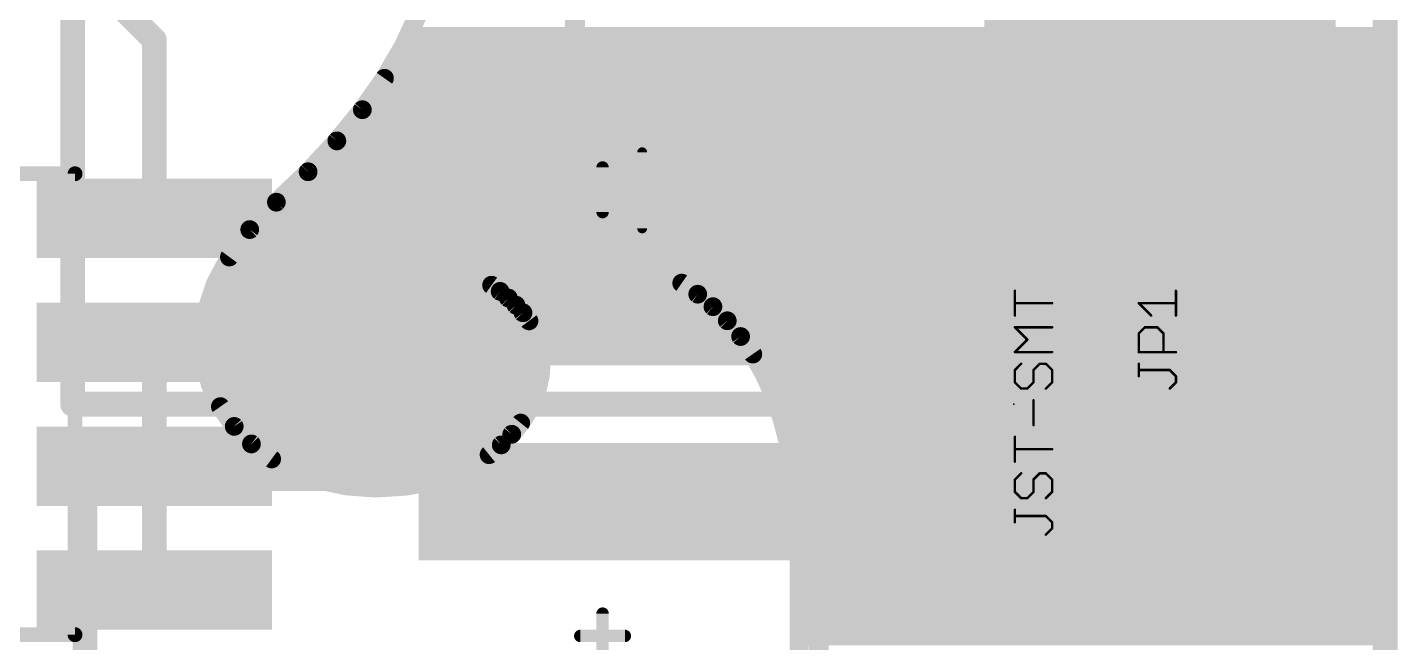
# Model space of a CAD drawing. Extents: x -74 to 33, y -13 to 31.
# Drawn here: x 7.66 to 21.72, y 12.8 to 19.1 of the extents above; entities that cross this region are included whole.
import ezdxf

# ---------------------------------------------------------------- set-up
doc = ezdxf.new("R2010")
doc.units = 0
for name, color, linetype in [('1', 12, 'CONTINUOUS'), ('16', 132, 'CONTINUOUS'), ('20', 53, 'CONTINUOUS'), ('21', 53, 'CONTINUOUS'), ('23', 53, 'CONTINUOUS'), ('25', 253, 'CONTINUOUS'), ('27', 253, 'CONTINUOUS'), ('29', 253, 'CONTINUOUS'), ('31', 253, 'CONTINUOUS'), ('42', 132, 'CONTINUOUS'), ('51', 53, 'CONTINUOUS')]:
    doc.layers.add(name, color=color, linetype=linetype)

# ---------------------------------------------------------------- blocks, each defined once
blk = doc.blocks.new('RECT')
blk.add_solid([(-0.5, -0.5), (0.5, -0.5), (-0.5, 0.5), (0.5, 0.5)])

msp = doc.modelspace()

# ---------------------------------------------------------------- linework, layer by layer
at = {"layer": '1', "const_width": 0.254}
for points in [[(8.128, 30.48), (8.128, 15.24)], [(21.59, 15.24), (21.59, 30.48)], [(8.27, 19.67), (8.9662, 18.9738)], [(8.9662, 17.145), (8.9662, 18.9738)], [(8.9662, 15.875), (8.9662, 14.605)], [(8.128, 15.24), (21.59, 15.24)], [(8.9662, 14.605), (8.9662, 13.335)], [(8.255, 14.478), (8.255, 11.684)], [(21.59, 14.478), (8.255, 14.478)], [(21.59, 0), (21.59, 14.478)]]:
    msp.add_lwpolyline(points, dxfattribs=at)
at = {"layer": '1', "const_width": 0.127}
for points in [[(9.0297, 18.9738, 1), (8.9027, 18.9738)], [(8.9213, 18.9289, 1), (9.0111, 19.0187)], [(8.9027, 17.145, 1), (9.0297, 17.145)], [(9.0297, 15.875, 1), (8.9027, 15.875)], [(8.128, 15.3035, 1), (8.128, 15.1765)], [(21.59, 15.1765, 1), (21.59, 15.3035)], [(8.0645, 15.24, 1), (8.1915, 15.24)], [(21.5265, 15.24, 1), (21.6535, 15.24)], [(9.0297, 14.605, 1), (8.9027, 14.605)], [(8.9027, 14.605, 1), (9.0297, 14.605)], [(8.3185, 14.478, 1), (8.1915, 14.478)], [(8.255, 14.5415, 1), (8.255, 14.4145)], [(21.6535, 14.478, 1), (21.5265, 14.478)], [(21.59, 14.4145, 1), (21.59, 14.5415)], [(8.9027, 13.335, 1), (9.0297, 13.335)]]:
    msp.add_lwpolyline(points, format="xyb", dxfattribs=at)
at = {"layer": '16', "const_width": 0.192}
msp.add_lwpolyline([(21.59, 30.48), (21.59, 0)], dxfattribs=at)
at = {"layer": '20', "const_width": 0.254}
msp.add_lwpolyline([(21.59, 29.21), (21.59, 1.27)], dxfattribs=at)
at = {"layer": '21'}
for points, const_width in [([(13.28, 19.24), (13.28, 18.44)], 0.2032), ([(13.28, 18.44), (15.78, 18.44)], 0.2032), ([(15.78, 18.44), (15.78, 17.24)], 0.2032), ([(13.5633, 17.2085), (13.5633, 17.6661)], 0.127), ([(8.153, 17.602), (4.547, 17.602)], 0.1524), ([(20.78, 13.24), (20.78, 17.24)], 0.2032), ([(15.78, 13.24), (15.78, 12.04)], 0.2032), ([(13.5633, 12.6365), (13.5633, 13.0941)], 0.127), ([(4.547, 12.878), (8.153, 12.878)], 0.1524), ([(13.3345, 12.8653), (13.7921, 12.8653)], 0.127)]:
    msp.add_lwpolyline(points, dxfattribs=dict(at, const_width=const_width))
for points, const_width in [([(13.28, 18.4908, 1), (13.28, 18.3892)], 0.1016), ([(13.2292, 18.44, 1), (13.3308, 18.44)], 0.1016), ([(15.8308, 18.44, 1), (15.7292, 18.44)], 0.1016), ([(15.78, 18.3892, 1), (15.78, 18.4908)], 0.1016), ([(13.5951, 17.6661, 1), (13.5316, 17.6661)], 0.0635), ([(8.153, 17.5639, 1), (8.153, 17.6401)], 0.0762), ([(15.7292, 17.24, 1), (15.8308, 17.24)], 0.1016), ([(20.8308, 17.24, 1), (20.7292, 17.24)], 0.1016), ([(13.5316, 17.2085, 1), (13.5951, 17.2085)], 0.0635), ([(15.8308, 13.24, 1), (15.7292, 13.24)], 0.1016), ([(20.7292, 13.24, 1), (20.8308, 13.24)], 0.1016), ([(13.5951, 13.0941, 1), (13.5316, 13.0941)], 0.0635), ([(8.153, 12.8399, 1), (8.153, 12.9161)], 0.0762), ([(13.3345, 12.897, 1), (13.3345, 12.8335)], 0.0635), ([(13.7921, 12.8335, 1), (13.7921, 12.897)], 0.0635)]:
    msp.add_lwpolyline(points, format="xyb", dxfattribs=dict(at, const_width=const_width))
at = {"layer": '23'}
msp.add_point((17.78, 15.24), dxfattribs=at)
at = {"layer": '25', "const_width": 0.0127}
for points in [[(19.4501, 16.4027, 1), (19.4373, 16.4027)], [(19.0669, 16.2801, 1), (19.0579, 16.2711)], [(19.0624, 16.2819, 1), (19.0624, 16.2692)], [(19.4437, 16.2692, 1), (19.4437, 16.2819)], [(19.1259, 16.0349, 1), (19.1259, 16.0221)], [(19.1304, 16.024, 1), (19.1214, 16.033)], [(19.185, 16.144, 1), (19.194, 16.153)], [(19.2575, 16.033, 1), (19.2485, 16.024)], [(19.253, 16.0221, 1), (19.253, 16.0349)], [(19.4373, 16.1485, 1), (19.4501, 16.1485)], [(19.0687, 15.9649, 1), (19.056, 15.9649)], [(19.0579, 15.9694, 1), (19.0669, 15.9605)], [(19.3229, 15.9649, 1), (19.3102, 15.9649)], [(19.3121, 15.9605, 1), (19.3211, 15.9694)], [(19.0624, 15.7806, 1), (19.0624, 15.7679)], [(19.056, 15.7743, 1), (19.0687, 15.7743)], [(19.3102, 15.7743, 1), (19.3229, 15.7743)], [(19.4437, 15.7679, 1), (19.4437, 15.7806)], [(19.0687, 15.6543, 1), (19.056, 15.6543)], [(19.0624, 15.5971, 1), (19.0624, 15.5844)], [(19.3846, 15.5952, 1), (19.3757, 15.5863)], [(19.3801, 15.5844, 1), (19.3801, 15.5971)], [(19.056, 15.5272, 1), (19.0687, 15.5272)], [(19.4501, 15.5272, 1), (19.4373, 15.5272)], [(19.4373, 15.4636, 1), (19.4501, 15.4636)], [(19.4392, 15.5227, 1), (19.4482, 15.5317)], [(19.4482, 15.4591, 1), (19.4392, 15.4681)], [(19.3757, 15.4046, 1), (19.3846, 15.3956)]]:
    msp.add_lwpolyline(points, format="xyb", dxfattribs=at)
at = {"layer": '25', "const_width": 0.0254}
for points in [[(19.4437, 16.1485), (19.4437, 16.4027)], [(19.1895, 16.1485), (19.0624, 16.2756)], [(19.0624, 16.2756), (19.4437, 16.2756)], [(19.0624, 15.9649), (19.1259, 16.0285)], [(19.1259, 16.0285), (19.253, 16.0285)], [(19.253, 16.0285), (19.3166, 15.9649)], [(19.0624, 15.7743), (19.0624, 15.9649)], [(19.3166, 15.9649), (19.3166, 15.7743)], [(19.4437, 15.7743), (19.0624, 15.7743)], [(19.0624, 15.5272), (19.0624, 15.6543)], [(19.3801, 15.5907), (19.0624, 15.5907)], [(19.4437, 15.5272), (19.3801, 15.5907)], [(19.3801, 15.4001), (19.4437, 15.4636)], [(19.4437, 15.4636), (19.4437, 15.5272)]]:
    msp.add_lwpolyline(points, dxfattribs=at)
at = {"layer": '27', "const_width": 0.0254}
for points in [[(17.7924, 16.1485), (17.7924, 16.4027)], [(18.1737, 16.2756), (17.7924, 16.2756)], [(17.9195, 15.9014), (17.7924, 16.0285)], [(17.7924, 16.0285), (18.1737, 16.0285)], [(17.7924, 15.7743), (17.9195, 15.9014)], [(18.1737, 15.7743), (17.7924, 15.7743)], [(17.8559, 15.6543), (17.7924, 15.5907)], [(17.7924, 15.5907), (17.7924, 15.4636)], [(17.983, 15.5907), (18.0466, 15.6543)], [(17.983, 15.4636), (17.983, 15.5907)], [(18.0466, 15.6543), (18.1101, 15.6543)], [(18.1101, 15.6543), (18.1737, 15.5907)], [(18.1737, 15.5907), (18.1737, 15.4636)], [(17.7924, 15.4636), (17.8559, 15.4001)], [(17.9195, 15.4001), (17.983, 15.4636)], [(18.1737, 15.4636), (18.1101, 15.4001)], [(17.8559, 15.4001), (17.9195, 15.4001)], [(17.983, 15.0259), (17.983, 15.2801)], [(17.7924, 14.6517), (17.7924, 14.9059)], [(18.1737, 14.7788), (17.7924, 14.7788)], [(17.8559, 14.5317), (17.7924, 14.4681)], [(17.7924, 14.4681), (17.7924, 14.341)], [(17.983, 14.4681), (18.0466, 14.5317)], [(17.983, 14.341), (17.983, 14.4681)], [(18.0466, 14.5317), (18.1101, 14.5317)], [(18.1101, 14.5317), (18.1737, 14.4681)], [(18.1737, 14.4681), (18.1737, 14.341)], [(17.7924, 14.341), (17.8559, 14.2775)], [(17.9195, 14.2775), (17.983, 14.341)], [(18.1737, 14.341), (18.1101, 14.2775)], [(17.8559, 14.2775), (17.9195, 14.2775)], [(17.7924, 14.0304), (17.7924, 14.1575)], [(18.1101, 14.0939), (17.7924, 14.0939)], [(18.1737, 14.0304), (18.1101, 14.0939)], [(18.1101, 13.9032), (18.1737, 13.9668)], [(18.1737, 13.9668), (18.1737, 14.0304)]]:
    msp.add_lwpolyline(points, dxfattribs=at)
at = {"layer": '27', "const_width": 0.0127}
for points in [[(17.7987, 16.4027, 1), (17.786, 16.4027)], [(17.7924, 16.2819, 1), (17.7924, 16.2692)], [(18.1737, 16.2692, 1), (18.1737, 16.2819)], [(17.786, 16.1485, 1), (17.7987, 16.1485)], [(17.7969, 16.033, 1), (17.7879, 16.024)], [(17.7924, 16.0348, 1), (17.7924, 16.0221)], [(18.1737, 16.0221, 1), (18.1737, 16.0348)], [(17.924, 15.8969, 1), (17.915, 15.9059)], [(17.915, 15.8969, 1), (17.924, 15.9059)], [(17.7924, 15.7806, 1), (17.7924, 15.7679)], [(17.7879, 15.7788, 1), (17.7969, 15.7698)], [(18.1737, 15.7679, 1), (18.1737, 15.7806)], [(17.7987, 15.5907, 1), (17.786, 15.5907)], [(17.7879, 15.5952, 1), (17.7969, 15.5862)], [(17.8604, 15.6498, 1), (17.8514, 15.6588)], [(17.9894, 15.5907, 1), (17.9767, 15.5907)], [(17.9785, 15.5952, 1), (17.9875, 15.5862)], [(18.0466, 15.6606, 1), (18.0466, 15.6479)], [(18.0511, 15.6498, 1), (18.0421, 15.6588)], [(18.1146, 15.6588, 1), (18.1057, 15.6498)], [(18.1101, 15.6479, 1), (18.1101, 15.6606)], [(18.1801, 15.5907, 1), (18.1673, 15.5907)], [(18.1692, 15.5862, 1), (18.1782, 15.5952)], [(17.7969, 15.4681, 1), (17.7879, 15.4591)], [(17.786, 15.4636, 1), (17.7987, 15.4636)], [(17.9767, 15.4636, 1), (17.9894, 15.4636)], [(17.9875, 15.4591, 1), (17.9785, 15.4681)], [(18.1673, 15.4636, 1), (18.1801, 15.4636)], [(18.1782, 15.4591, 1), (18.1692, 15.4681)], [(17.8559, 15.4064, 1), (17.8559, 15.3937)], [(17.8514, 15.3956, 1), (17.8604, 15.4046)], [(17.915, 15.4046, 1), (17.924, 15.3956)], [(17.9195, 15.3937, 1), (17.9195, 15.4064)], [(18.1057, 15.4046, 1), (18.1146, 15.3956)], [(17.9894, 15.2801, 1), (17.9767, 15.2801)], [(17.7987, 14.9059, 1), (17.786, 14.9059)], [(17.9767, 15.0259, 1), (17.9894, 15.0259)], [(17.7924, 14.7851, 1), (17.7924, 14.7724)], [(18.1737, 14.7724, 1), (18.1737, 14.7851)], [(17.786, 14.6517, 1), (17.7987, 14.6517)], [(17.7987, 14.4681, 1), (17.786, 14.4681)], [(17.7879, 14.4726, 1), (17.7969, 14.4636)], [(17.8604, 14.5272, 1), (17.8514, 14.5362)], [(17.9894, 14.4681, 1), (17.9767, 14.4681)], [(17.9785, 14.4726, 1), (17.9875, 14.4636)], [(18.0466, 14.538, 1), (18.0466, 14.5253)], [(18.0511, 14.5272, 1), (18.0421, 14.5362)], [(18.1146, 14.5362, 1), (18.1057, 14.5272)], [(18.1101, 14.5253, 1), (18.1101, 14.538)], [(18.1801, 14.4681, 1), (18.1673, 14.4681)], [(18.1692, 14.4636, 1), (18.1782, 14.4726)], [(17.7969, 14.3455, 1), (17.7879, 14.3365)], [(17.786, 14.341, 1), (17.7987, 14.341)], [(17.9767, 14.341, 1), (17.9894, 14.341)], [(17.9875, 14.3365, 1), (17.9785, 14.3455)], [(18.1673, 14.341, 1), (18.1801, 14.341)], [(18.1782, 14.3365, 1), (18.1692, 14.3455)], [(17.8559, 14.2838, 1), (17.8559, 14.2711)], [(17.8514, 14.273, 1), (17.8604, 14.2819)], [(17.915, 14.2819, 1), (17.924, 14.273)], [(17.9195, 14.2711, 1), (17.9195, 14.2838)], [(18.1057, 14.2819, 1), (18.1146, 14.273)], [(17.7987, 14.1575, 1), (17.786, 14.1575)], [(17.7924, 14.1003, 1), (17.7924, 14.0876)], [(18.1146, 14.0984, 1), (18.1057, 14.0894)], [(18.1101, 14.0876, 1), (18.1101, 14.1003)], [(17.786, 14.0304, 1), (17.7987, 14.0304)], [(18.1057, 13.9077, 1), (18.1146, 13.8988)], [(18.1801, 14.0304, 1), (18.1673, 14.0304)], [(18.1673, 13.9668, 1), (18.1801, 13.9668)], [(18.1692, 14.0259, 1), (18.1782, 14.0348)], [(18.1782, 13.9623, 1), (18.1692, 13.9713)]]:
    msp.add_lwpolyline(points, format="xyb", dxfattribs=at)
at = {"layer": '42', "const_width": 0.192}
for points in [[(21.59, -0.127), (21.59, 30.353)], [(11.6672, 19.2271), (11.5163, 18.9036)], [(11.5163, 18.9036), (11.3266, 18.5802)], [(11.565, 19.008), (21.59, 19.008)], [(11.4649, 18.816), (21.59, 18.816)], [(11.3522, 18.624), (21.59, 18.624)], [(11.3266, 18.5802), (11.0998, 18.2582)], [(11.2222, 18.432), (21.59, 18.432)], [(11.0998, 18.2582), (10.8382, 17.9384)], [(11.085, 18.24), (21.59, 18.24)], [(10.9278, 18.048), (21.59, 18.048)], [(10.8382, 17.9384), (10.5435, 17.6222)], [(10.7614, 17.856), (21.59, 17.856)], [(10.5435, 17.6222), (10.2179, 17.3105)], [(10.5825, 17.664), (21.59, 17.664)], [(10.3867, 17.472), (21.59, 17.472)], [(10.2179, 17.3105), (9.9445, 17.0297)], [(10.1883, 17.28), (21.59, 17.28)], [(10.0013, 17.088), (21.59, 17.088)], [(9.9445, 17.0297), (9.7363, 16.7484)], [(12.2844, 16.8956), (12.4166, 16.9139)], [(12.4166, 16.9139), (12.5618, 16.9274)], [(12.5618, 16.9274), (12.7187, 16.9343)], [(12.7187, 16.9343), (12.8862, 16.9329)], [(12.8862, 16.9329), (13.0632, 16.9215)], [(13.0632, 16.9215), (13.2486, 16.8983)], [(9.8456, 16.896), (12.2869, 16.896)], [(11.8131, 16.776), (11.8238, 16.7801)], [(11.8223, 16.7726), (11.8131, 16.776)], [(11.8484, 16.7625), (11.8223, 16.7726)], [(11.8238, 16.7801), (11.8553, 16.7915)], [(11.8553, 16.7915), (11.9064, 16.8082)], [(11.9064, 16.8082), (11.976, 16.8288)], [(11.976, 16.8288), (12.0629, 16.8514)], [(12.0629, 16.8514), (12.1661, 16.8742)], [(12.1661, 16.8742), (12.2844, 16.8956)], [(13.2486, 16.8983), (13.4412, 16.8618)], [(13.2608, 16.896), (21.59, 16.896)], [(13.4412, 16.8618), (13.64, 16.81)], [(13.64, 16.81), (13.8437, 16.7414)], [(9.7363, 16.7484), (9.5896, 16.4697)], [(9.7129, 16.704), (11.9853, 16.704)], [(11.8895, 16.7458), (11.8484, 16.7625)], [(11.9435, 16.7228), (11.8895, 16.7458)], [(12.0084, 16.6936), (11.9435, 16.7228)], [(12.0822, 16.6583), (12.0084, 16.6936)], [(12.1627, 16.6171), (12.0822, 16.6583)], [(13.8437, 16.7414), (14.0262, 16.6664)], [(13.9348, 16.704), (21.59, 16.704)], [(14.0262, 16.6664), (14.2037, 16.5799)], [(9.6118, 16.512), (12.3448, 16.512)], [(12.2481, 16.5702), (12.1627, 16.6171)], [(12.3362, 16.5176), (12.2481, 16.5702)], [(12.4251, 16.4597), (12.3362, 16.5176)], [(14.2037, 16.5799), (14.375, 16.4807)], [(14.3209, 16.512), (21.59, 16.512)], [(9.5896, 16.4697), (9.5004, 16.1964)], [(12.5126, 16.3965), (12.4251, 16.4597)], [(12.5968, 16.3281), (12.5126, 16.3965)], [(14.375, 16.4807), (14.5393, 16.3676)], [(14.5393, 16.3676), (14.6954, 16.2395)], [(9.5407, 16.32), (12.6056, 16.32)], [(12.6757, 16.2548), (12.5968, 16.3281)], [(12.7471, 16.1768), (12.6757, 16.2548)], [(14.5973, 16.32), (21.59, 16.32)], [(14.6954, 16.2395), (14.8423, 16.0953)], [(9.5004, 16.1964), (9.4651, 15.9313)], [(9.4913, 16.128), (12.7837, 16.128)], [(12.8091, 16.0941), (12.7471, 16.1768)], [(12.8597, 16.0069), (12.8091, 16.0941)], [(14.8089, 16.128), (21.59, 16.128)], [(14.8423, 16.0953), (14.9789, 15.9338)], [(9.4651, 15.9313), (9.4798, 15.6776)], [(9.4657, 15.936), (12.8872, 15.936)], [(12.9018, 15.8985), (12.8597, 16.0069)], [(14.9771, 15.936), (21.59, 15.936)], [(14.9789, 15.9338), (15.1043, 15.7539)], [(12.9268, 15.7835), (12.9018, 15.8985)], [(12.9349, 15.6636), (12.9268, 15.7835)], [(9.4759, 15.744), (12.9295, 15.744)], [(9.4798, 15.6776), (9.5406, 15.4379)], [(12.926, 15.5404), (12.9349, 15.6636)], [(15.1043, 15.7539), (15.2174, 15.5544)], [(15.1099, 15.744), (21.59, 15.744)], [(9.5116, 15.552), (12.9269, 15.552)], [(12.9004, 15.4155), (12.926, 15.5404)], [(15.2174, 15.5544), (15.3171, 15.3343)], [(15.2185, 15.552), (21.59, 15.552)], [(9.5406, 15.4379), (9.6438, 15.2154)], [(12.8581, 15.2906), (12.9004, 15.4155)], [(9.5768, 15.36), (12.8816, 15.36)], [(12.7993, 15.1673), (12.8581, 15.2906)], [(15.3055, 15.36), (21.59, 15.36)], [(15.3171, 15.3343), (15.4025, 15.0923)], [(9.6438, 15.2154), (9.7856, 15.0128)], [(9.677, 15.168), (12.7996, 15.168)], [(12.7239, 15.0472), (12.7993, 15.1673)], [(15.3758, 15.168), (21.59, 15.168)], [(15.4025, 15.0923), (15.4724, 14.8273)], [(9.7856, 15.0128), (9.9621, 14.8331)], [(9.8217, 14.976), (12.6671, 14.976)], [(12.632, 14.932), (12.7239, 15.0472)], [(15.4332, 14.976), (21.59, 14.976)], [(9.9621, 14.8331), (10.1696, 14.6792)], [(12.3995, 14.7227), (12.5239, 14.8232)], [(12.5239, 14.8232), (12.632, 14.932)], [(15.4724, 14.8273), (15.5259, 14.5382)], [(10.0283, 14.784), (12.4754, 14.784)], [(10.1696, 14.6792), (10.4042, 14.554)], [(12.259, 14.6318), (12.3995, 14.7227)], [(15.4804, 14.784), (21.59, 14.784)], [(10.333, 14.592), (12.1806, 14.592)], [(10.4042, 14.554), (10.662, 14.4605)], [(11.93, 14.4859), (12.1025, 14.5524)], [(12.1025, 14.5524), (12.259, 14.6318)], [(15.5159, 14.592), (21.59, 14.592)], [(15.5259, 14.5382), (15.5619, 14.2238)], [(10.662, 14.4605), (10.9394, 14.4014)], [(10.9394, 14.4014), (11.2325, 14.3799)], [(10.9588, 14.4), (11.5451, 14.4)], [(11.2325, 14.3799), (11.5374, 14.3987)], [(11.5374, 14.3987), (11.7416, 14.4342)], [(11.7416, 14.4342), (11.93, 14.4859)], [(15.5417, 14.4), (21.59, 14.4)], [(15.5619, 14.2238), (15.5793, 13.883)], [(15.5627, 14.208), (21.59, 14.208)], [(15.5725, 14.016), (21.59, 14.016)], [(15.5793, 13.883), (15.5771, 13.5147)], [(15.5789, 13.824), (21.59, 13.824)], [(15.5778, 13.632), (21.59, 13.632)], [(15.5771, 13.5147), (15.5771, 4.0503)], [(15.5771, 13.44), (21.59, 13.44)], [(15.5771, 13.248), (21.59, 13.248)], [(15.5771, 13.056), (21.59, 13.056)], [(15.5771, 12.864), (21.59, 12.864)]]:
    msp.add_lwpolyline(points, dxfattribs=at)
at = {"layer": '42', "const_width": 0.096}
for points in [[(11.4728, 18.9239, 1), (11.5598, 18.8833)], [(11.5577, 18.8793, 1), (11.4749, 18.9279)], [(11.565, 19.056, 1), (11.565, 18.96)], [(21.59, 18.96, 1), (21.59, 19.056)], [(11.4649, 18.864, 1), (11.4649, 18.768)], [(21.59, 18.768, 1), (21.59, 18.864)], [(11.3522, 18.672, 1), (11.3522, 18.576)], [(21.59, 18.576, 1), (21.59, 18.672)], [(11.2852, 18.6045, 1), (11.3679, 18.5559)], [(11.3658, 18.5526, 1), (11.2873, 18.6079)], [(11.2222, 18.48, 1), (11.2222, 18.384)], [(21.59, 18.384, 1), (21.59, 18.48)], [(11.085, 18.288, 1), (11.085, 18.192)], [(11.0606, 18.2858, 1), (11.1391, 18.2305)], [(11.137, 18.2278, 1), (11.0627, 18.2886)], [(21.59, 18.192, 1), (21.59, 18.288)], [(10.9278, 18.096, 1), (10.9278, 18)], [(21.59, 18, 1), (21.59, 18.096)], [(10.801, 17.9688, 1), (10.8753, 17.908)], [(10.8733, 17.9057, 1), (10.8031, 17.9712)], [(10.7614, 17.904, 1), (10.7614, 17.808)], [(21.59, 17.808, 1), (21.59, 17.904)], [(10.5767, 17.5875, 1), (10.5104, 17.6569)], [(10.5825, 17.712, 1), (10.5825, 17.616)], [(21.59, 17.616, 1), (21.59, 17.712)], [(10.3867, 17.52, 1), (10.3867, 17.424)], [(10.5084, 17.6549, 1), (10.5787, 17.5895)], [(21.59, 17.424, 1), (21.59, 17.52)], [(10.1883, 17.328, 1), (10.1883, 17.232)], [(10.1847, 17.3452, 1), (10.2511, 17.2758)], [(10.2523, 17.277, 1), (10.1835, 17.344)], [(21.59, 17.232, 1), (21.59, 17.328)], [(10.0013, 17.136, 1), (10.0013, 17.04)], [(21.59, 17.04, 1), (21.59, 17.136)], [(9.9101, 17.0631, 1), (9.9789, 16.9962)], [(9.9831, 17.0011, 1), (9.9059, 17.0582)], [(12.4122, 16.9617, 1), (12.4211, 16.8662)], [(12.4232, 16.8664, 1), (12.4101, 16.9615)], [(12.5597, 16.9754, 1), (12.5639, 16.8794)], [(12.5662, 16.8796, 1), (12.5574, 16.9752)], [(12.7191, 16.9823, 1), (12.7183, 16.8863)], [(12.7208, 16.8863, 1), (12.7166, 16.9822)], [(12.8893, 16.9808, 1), (12.8831, 16.885)], [(12.8858, 16.8849, 1), (12.8866, 16.9809)], [(13.0691, 16.9691, 1), (13.0572, 16.8738)], [(13.0601, 16.8736, 1), (13.0663, 16.9694)], [(9.8456, 16.944, 1), (9.8456, 16.848)], [(11.8297, 16.821, 1), (11.7964, 16.7309)], [(11.7958, 16.8207, 1), (11.8304, 16.7312)], [(11.8395, 16.8174, 1), (11.805, 16.7278)], [(11.8075, 16.8253, 1), (11.8401, 16.735)], [(11.8056, 16.7275, 1), (11.8389, 16.8176)], [(11.8411, 16.7353, 1), (11.8065, 16.8249)], [(11.8403, 16.8371, 1), (11.8703, 16.7459)], [(11.8716, 16.7463, 1), (11.839, 16.8366)], [(11.8928, 16.8543, 1), (11.92, 16.7622)], [(11.9214, 16.7626, 1), (11.8914, 16.8538)], [(11.9639, 16.8752, 1), (11.988, 16.7823)], [(11.9896, 16.7827, 1), (11.9624, 16.8748)], [(12.0525, 16.8982, 1), (12.0733, 16.8045)], [(12.075, 16.8049, 1), (12.0508, 16.8978)], [(12.1575, 16.9214, 1), (12.1746, 16.827)], [(12.1764, 16.8273, 1), (12.1557, 16.9211)], [(12.2778, 16.9432, 1), (12.2909, 16.8481)], [(12.2929, 16.8484, 1), (12.2758, 16.9429)], [(12.2869, 16.848, 1), (12.2869, 16.944)], [(13.2575, 16.9455, 1), (13.2396, 16.8512)], [(13.2608, 16.944, 1), (13.2608, 16.848)], [(13.2426, 16.8507, 1), (13.2545, 16.946)], [(13.4533, 16.9082, 1), (13.4291, 16.8153)], [(13.4322, 16.8146, 1), (13.4502, 16.9089)], [(13.6553, 16.8555, 1), (13.6246, 16.7645)], [(13.6279, 16.7636, 1), (13.652, 16.8565)], [(21.59, 16.848, 1), (21.59, 16.944)], [(9.7129, 16.752, 1), (9.7129, 16.656)], [(9.6977, 16.777, 1), (9.7749, 16.7199)], [(9.7788, 16.7261, 1), (9.6938, 16.7708)], [(11.8664, 16.807, 1), (11.8304, 16.718)], [(11.8311, 16.7177, 1), (11.8657, 16.8073)], [(11.9083, 16.79, 1), (11.8707, 16.7017)], [(11.8715, 16.7014, 1), (11.9075, 16.7903)], [(11.9632, 16.7666, 1), (11.9238, 16.6791)], [(11.9247, 16.6787, 1), (11.9623, 16.767)], [(12.0291, 16.7369, 1), (11.9877, 16.6503)], [(11.9853, 16.656, 1), (11.9853, 16.752)], [(11.9887, 16.6498, 1), (12.0281, 16.7374)], [(12.104, 16.701, 1), (12.0603, 16.6156)], [(12.0614, 16.615, 1), (12.1029, 16.7016)], [(13.8619, 16.7858, 1), (13.8255, 16.697)], [(13.8284, 16.6959, 1), (13.859, 16.7869)], [(13.9348, 16.752, 1), (13.9348, 16.656)], [(14.0472, 16.7096, 1), (14.0052, 16.6233)], [(14.008, 16.622, 1), (14.0444, 16.7108)], [(21.59, 16.656, 1), (21.59, 16.752)], [(9.6118, 16.56, 1), (9.6118, 16.464)], [(12.1859, 16.6592, 1), (12.1396, 16.575)], [(12.1409, 16.5744, 1), (12.1846, 16.6598)], [(12.2727, 16.6114, 1), (12.2235, 16.5289)], [(12.225, 16.5281, 1), (12.2712, 16.6122)], [(12.3624, 16.5578, 1), (12.31, 16.4774)], [(12.3116, 16.4764, 1), (12.3608, 16.5589)], [(12.3448, 16.464, 1), (12.3448, 16.56)], [(14.2277, 16.6215, 1), (14.1796, 16.5384)], [(14.1826, 16.5368, 1), (14.2247, 16.6231)], [(14.3209, 16.56, 1), (14.3209, 16.464)], [(21.59, 16.464, 1), (21.59, 16.56)], [(9.5471, 16.492, 1), (9.632, 16.4473)], [(9.6352, 16.4548, 1), (9.5439, 16.4846)], [(12.4532, 16.4986, 1), (12.397, 16.4208)], [(12.3988, 16.4195, 1), (12.4513, 16.4999)], [(12.5429, 16.4337, 1), (12.4824, 16.3592)], [(12.4845, 16.3575, 1), (12.5407, 16.4354)], [(14.4022, 16.5202, 1), (14.3478, 16.4411)], [(14.351, 16.4391, 1), (14.3991, 16.5222)], [(14.5697, 16.4047, 1), (14.5088, 16.3305)], [(14.5121, 16.3281, 1), (14.5665, 16.4071)], [(9.5407, 16.368, 1), (9.5407, 16.272)], [(12.6295, 16.3633, 1), (12.5641, 16.293)], [(12.5666, 16.2908, 1), (12.6271, 16.3654)], [(12.6056, 16.272, 1), (12.6056, 16.368)], [(12.7111, 16.2872, 1), (12.6403, 16.2224)], [(12.643, 16.2197, 1), (12.7083, 16.29)], [(14.5973, 16.368, 1), (14.5973, 16.272)], [(14.729, 16.2738, 1), (14.6617, 16.2053)], [(14.6649, 16.2024, 1), (14.7258, 16.2766)], [(21.59, 16.272, 1), (21.59, 16.368)], [(9.4913, 16.176, 1), (9.4913, 16.08)], [(9.4548, 16.2112, 1), (9.5461, 16.1815)], [(9.548, 16.19, 1), (9.4528, 16.2027)], [(12.7855, 16.2056, 1), (12.7087, 16.148)], [(12.7117, 16.1444, 1), (12.7825, 16.2092)], [(12.8507, 16.1182, 1), (12.7676, 16.07)], [(12.7707, 16.0653, 1), (12.8475, 16.1229)], [(12.7837, 16.08, 1), (12.7837, 16.176)], [(14.8089, 16.176, 1), (14.8089, 16.08)], [(14.8789, 16.1263, 1), (14.8056, 16.0643)], [(14.8086, 16.061, 1), (14.8759, 16.1295)], [(21.59, 16.08, 1), (21.59, 16.176)], [(9.513, 15.9341, 1), (9.4172, 15.9286)], [(9.4657, 15.984, 1), (9.4657, 15.888)], [(12.9045, 16.0243, 1), (12.815, 15.9895)], [(12.8182, 15.9828, 1), (12.9012, 16.031)], [(12.8872, 15.888, 1), (12.8872, 15.984)], [(14.9771, 15.984, 1), (14.9771, 15.888)], [(15.0183, 15.9613, 1), (14.9395, 15.9064)], [(21.59, 15.888, 1), (21.59, 15.984)], [(9.4175, 15.9377, 1), (9.5127, 15.925)], [(12.9487, 15.9087, 1), (12.8549, 15.8883)], [(12.857, 15.8811, 1), (12.9465, 15.9158)], [(12.9747, 15.7867, 1), (12.8789, 15.7803)], [(14.9423, 15.9028, 1), (15.0156, 15.9648)], [(9.4759, 15.792, 1), (9.4759, 15.696)], [(9.5263, 15.6894, 1), (9.4332, 15.6658)], [(12.8799, 15.7733, 1), (12.9737, 15.7937)], [(12.9827, 15.6601, 1), (12.887, 15.667)], [(12.9295, 15.696, 1), (12.9295, 15.792)], [(15.1461, 15.7776, 1), (15.0626, 15.7302)], [(15.1099, 15.792, 1), (15.1099, 15.696)], [(15.0649, 15.7265, 1), (15.1437, 15.7813)], [(21.59, 15.696, 1), (21.59, 15.792)], [(9.4318, 15.6748, 1), (9.5277, 15.6803)], [(9.5116, 15.6, 1), (9.5116, 15.504)], [(12.9731, 15.5307, 1), (12.879, 15.55)], [(12.887, 15.6603, 1), (12.9827, 15.6668)], [(12.9269, 15.504, 1), (12.9269, 15.6)], [(15.2611, 15.5742, 1), (15.1737, 15.5346)], [(15.2185, 15.6, 1), (15.2185, 15.504)], [(15.1756, 15.5308, 1), (15.2592, 15.5781)], [(21.59, 15.504, 1), (21.59, 15.6)], [(9.5841, 15.4581, 1), (9.4971, 15.4178)], [(9.4941, 15.4261, 1), (9.5871, 15.4498)], [(12.8534, 15.4251, 1), (12.9475, 15.4058)], [(12.9459, 15.4001, 1), (12.855, 15.4309)], [(12.8782, 15.5438, 1), (12.9739, 15.5369)], [(9.5768, 15.408, 1), (9.5768, 15.312)], [(12.8127, 15.306, 1), (12.9036, 15.2752)], [(12.9015, 15.2699, 1), (12.8148, 15.3113)], [(12.8816, 15.312, 1), (12.8816, 15.408)], [(15.3055, 15.408, 1), (15.3055, 15.312)], [(15.3624, 15.3502, 1), (15.2719, 15.3183)], [(15.2734, 15.3145, 1), (15.3609, 15.3541)], [(21.59, 15.312, 1), (21.59, 15.408)], [(9.6831, 15.2429, 1), (9.6045, 15.1879)], [(9.6003, 15.1952, 1), (9.6874, 15.2356)], [(9.677, 15.216, 1), (9.677, 15.12)], [(12.7559, 15.1879, 1), (12.8426, 15.1466)], [(12.8399, 15.1417, 1), (12.7586, 15.1928)], [(12.7996, 15.12, 1), (12.7996, 15.216)], [(15.3758, 15.216, 1), (15.3758, 15.12)], [(15.4489, 15.1045, 1), (15.3561, 15.08)], [(21.59, 15.12, 1), (21.59, 15.216)], [(9.8198, 15.0464, 1), (9.7514, 14.9792)], [(9.7463, 14.9853, 1), (9.8249, 15.0403)], [(9.8217, 15.024, 1), (9.8217, 14.928)], [(12.6671, 14.928, 1), (12.6671, 15.024)], [(12.6832, 15.0727, 1), (12.7645, 15.0217)], [(12.7614, 15.0173, 1), (12.6863, 15.0771)], [(15.3572, 15.0763, 1), (15.4477, 15.1082)], [(15.4332, 15.024, 1), (15.4332, 14.928)], [(21.59, 14.928, 1), (21.59, 15.024)], [(9.9907, 14.8716, 1), (9.9335, 14.7945)], [(9.9279, 14.7995, 1), (9.9964, 14.8667)], [(12.4899, 14.8571, 1), (12.5579, 14.7894)], [(12.5541, 14.7859, 1), (12.4937, 14.8606)], [(12.5945, 14.9619, 1), (12.6696, 14.9021)], [(12.6661, 14.8981, 1), (12.598, 14.9658)], [(15.5196, 14.836, 1), (15.4252, 14.8186)], [(10.0283, 14.832, 1), (10.0283, 14.736)], [(10.1922, 14.7215, 1), (10.147, 14.6369)], [(10.141, 14.6406, 1), (10.1982, 14.7178)], [(12.3693, 14.76, 1), (12.4297, 14.6853)], [(12.4256, 14.6823, 1), (12.3735, 14.763)], [(12.4754, 14.736, 1), (12.4754, 14.832)], [(15.426, 14.815, 1), (15.5188, 14.8395)], [(15.4804, 14.832, 1), (15.4804, 14.736)], [(21.59, 14.736, 1), (21.59, 14.832)], [(10.333, 14.64, 1), (10.333, 14.544)], [(10.4205, 14.5991, 1), (10.3878, 14.5089)], [(10.3816, 14.5117, 1), (10.4267, 14.5964)], [(12.0807, 14.5952, 1), (12.1242, 14.5096)], [(12.1197, 14.5076, 1), (12.0852, 14.5972)], [(12.1806, 14.544, 1), (12.1806, 14.64)], [(12.233, 14.6721, 1), (12.2851, 14.5915)], [(12.2807, 14.589, 1), (12.2373, 14.6746)], [(15.5159, 14.64, 1), (15.5159, 14.544)], [(15.5736, 14.5436, 1), (15.4782, 14.5327)], [(21.59, 14.544, 1), (21.59, 14.64)], [(10.672, 14.5074, 1), (10.652, 14.4135)], [(10.6457, 14.4153, 1), (10.6784, 14.5056)], [(10.9429, 14.4493, 1), (10.9359, 14.3536)], [(10.9588, 14.448, 1), (10.9588, 14.352)], [(10.9294, 14.3545, 1), (10.9494, 14.4484)], [(11.2295, 14.4278, 1), (11.2354, 14.332)], [(11.229, 14.332, 1), (11.236, 14.4277)], [(11.5292, 14.4459, 1), (11.5456, 14.3514)], [(11.5404, 14.3508, 1), (11.5345, 14.4466)], [(11.5451, 14.352, 1), (11.5451, 14.448)], [(11.7289, 14.4804, 1), (11.7543, 14.3879)], [(11.7498, 14.3869, 1), (11.7334, 14.4814)], [(11.9127, 14.5307, 1), (11.9472, 14.4411)], [(11.9427, 14.4396, 1), (11.9172, 14.5322)], [(15.4787, 14.5294, 1), (15.5731, 14.5469)], [(15.5417, 14.448, 1), (15.5417, 14.352)], [(21.59, 14.352, 1), (21.59, 14.448)], [(15.6098, 14.2262, 1), (15.5139, 14.2213)], [(15.5142, 14.2183, 1), (15.6095, 14.2292)], [(15.5627, 14.256, 1), (15.5627, 14.16)], [(21.59, 14.16, 1), (21.59, 14.256)], [(15.5725, 14.064, 1), (15.5725, 13.968)], [(21.59, 13.968, 1), (21.59, 14.064)], [(15.5789, 13.872, 1), (15.5789, 13.776)], [(15.6273, 13.8827, 1), (15.5313, 13.8833)], [(15.5314, 13.8806, 1), (15.6272, 13.8855)], [(21.59, 13.776, 1), (21.59, 13.872)], [(15.5778, 13.68, 1), (15.5778, 13.584)], [(21.59, 13.584, 1), (21.59, 13.68)], [(15.6251, 13.5147, 1), (15.5291, 13.5147)], [(15.5291, 13.5149, 1), (15.6251, 13.5144)], [(15.5771, 13.488, 1), (15.5771, 13.392)], [(21.59, 13.392, 1), (21.59, 13.488)], [(15.5771, 13.296, 1), (15.5771, 13.2)], [(21.59, 13.2, 1), (21.59, 13.296)], [(15.5771, 13.104, 1), (15.5771, 13.008)], [(21.59, 13.008, 1), (21.59, 13.104)], [(15.5771, 12.912, 1), (15.5771, 12.816)], [(21.59, 12.816, 1), (21.59, 12.912)]]:
    msp.add_lwpolyline(points, format="xyb", dxfattribs=at)
at = {"layer": '51'}
for points, const_width in [([(13.9695, 17.0424), (13.9695, 17.822)], 0.1016), ([(8.153, 12.878), (8.153, 17.602)], 0.1524)]:
    msp.add_lwpolyline(points, dxfattribs=dict(at, const_width=const_width))
for points, const_width in [([(13.9949, 17.822, 1), (13.9441, 17.822)], 0.0508), ([(8.1911, 17.602, 1), (8.1149, 17.602)], 0.0762), ([(13.9441, 17.0424, 1), (13.9949, 17.0424)], 0.0508), ([(8.1149, 12.878, 1), (8.1911, 12.878)], 0.0762)]:
    msp.add_lwpolyline(points, format="xyb", dxfattribs=dict(at, const_width=const_width))

# ---------------------------------------------------------------- block references
at = {"layer": '1', "xscale": 3.4, "yscale": 1.6}
msp.add_blockref('RECT', (19.28, 18.64), dxfattribs=at)
at = {"layer": '1', "xscale": 0.6096, "yscale": 2.2098, "rotation": 90}
for p in [(8.9662, 17.145), (8.9662, 15.875), (8.9662, 14.605), (8.9662, 13.335)]:
    msp.add_blockref('RECT', p, dxfattribs=at)
at = {"layer": '1', "yscale": 4.6, "rotation": 270}
for p in [(14.08, 16.24), (14.08, 14.24)]:
    msp.add_blockref('RECT', p, dxfattribs=at)
at = {"layer": '29', "xscale": 3.6032, "yscale": 1.8032}
msp.add_blockref('RECT', (19.28, 18.64), dxfattribs=at)
at = {"layer": '29'}
for p, xscale, yscale, rotation in [((8.9662, 17.145), 0.8128, 2.413, 90), ((14.08, 16.24), 1.2032, 4.8032, 270), ((8.9662, 15.875), 0.8128, 2.413, 90), ((8.9662, 14.605), 0.8128, 2.413, 90), ((14.08, 14.24), 1.2032, 4.8032, 270), ((8.9662, 13.335), 0.8128, 2.413, 90)]:
    msp.add_blockref('RECT', p, dxfattribs=dict(at, xscale=xscale, yscale=yscale, rotation=rotation))
at = {"layer": '31', "xscale": 3.4, "yscale": 1.6}
msp.add_blockref('RECT', (19.28, 18.64), dxfattribs=at)
at = {"layer": '31', "xscale": 0.6096, "yscale": 2.2098, "rotation": 90}
for p in [(8.9662, 17.145), (8.9662, 15.875), (8.9662, 14.605), (8.9662, 13.335)]:
    msp.add_blockref('RECT', p, dxfattribs=at)
at = {"layer": '31', "yscale": 4.6, "rotation": 270}
for p in [(14.08, 16.24), (14.08, 14.24)]:
    msp.add_blockref('RECT', p, dxfattribs=at)
at = {"layer": '51', "xscale": 0.3556, "yscale": 1.016, "rotation": 90}
for p in [(8.7122, 17.145), (8.7122, 15.875), (8.7122, 14.605), (8.7122, 13.335)]:
    msp.add_blockref('RECT', p, dxfattribs=at)

doc.saveas('drawing.dxf')
